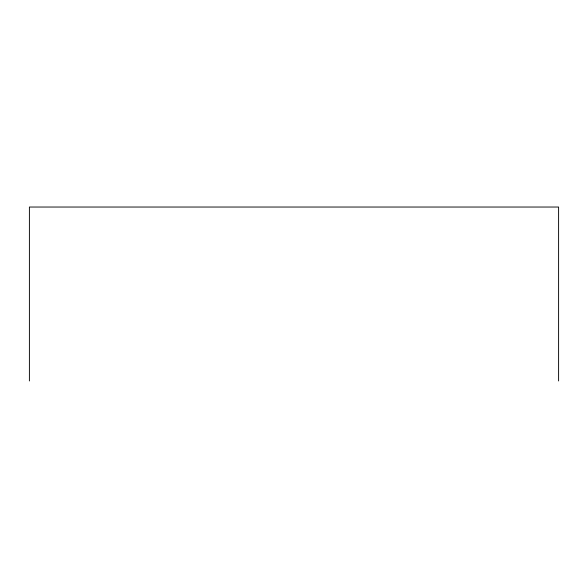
<?xml version="1.0" encoding="UTF-8"?>
<svg xmlns="http://www.w3.org/2000/svg" width="588" height="588" viewBox="0 0 588 588"><rect width="100%" height="100%" fill="white"/><g stroke="black" fill="none" stroke-linecap="round" stroke-linejoin="round"><path stroke-width="0.88" d="M558.6 380.965L558.6 207.035L29.4 207.035L29.4 380.965"/></g></svg>
